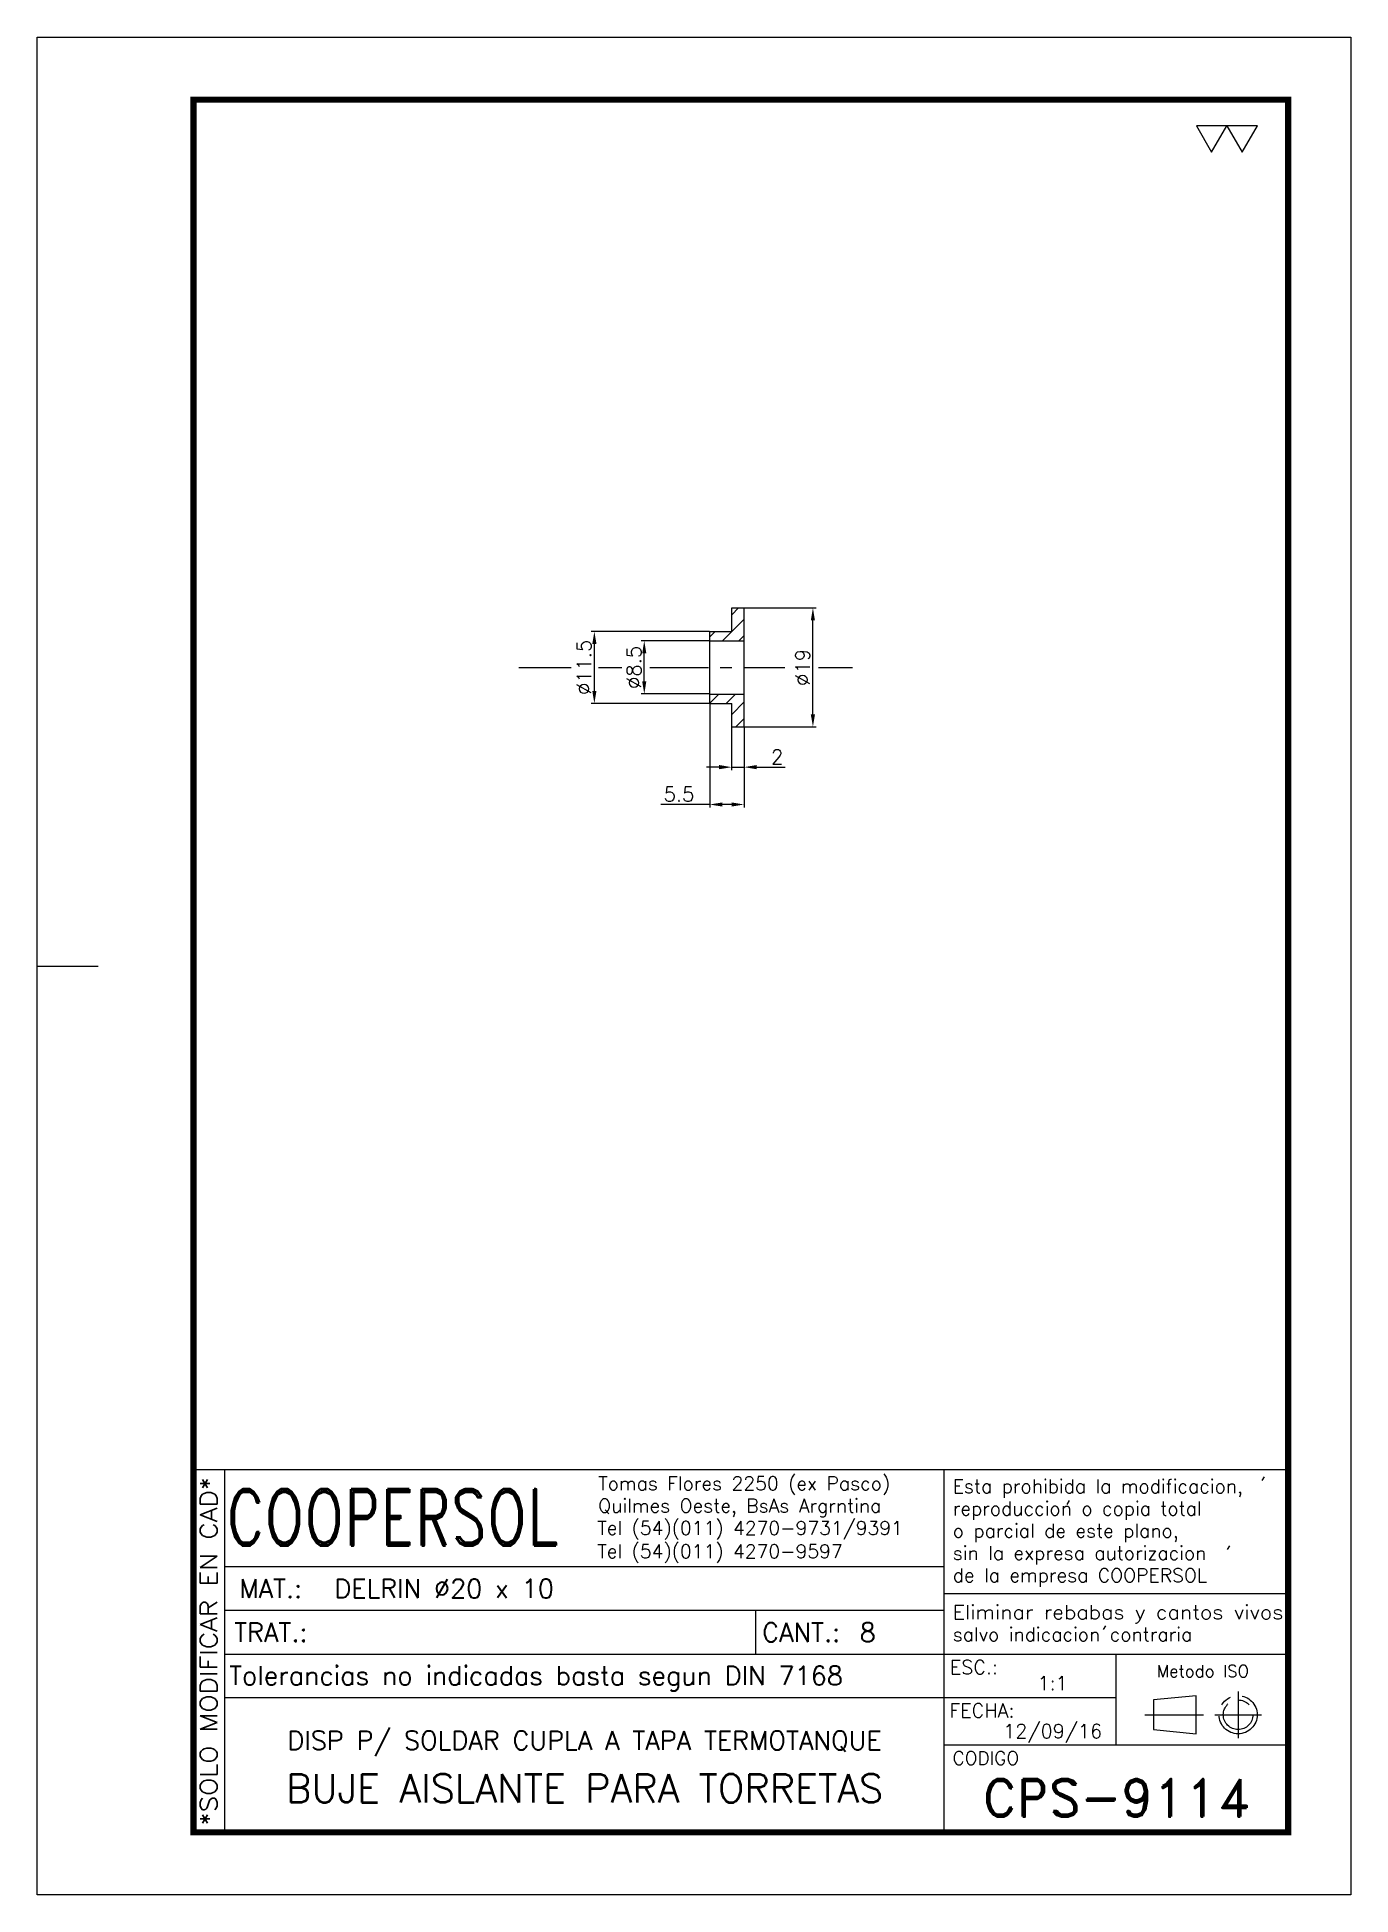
# Model space of a CAD drawing. Extents: x 0 to 210, y 0 to 297.
import ezdxf
from ezdxf.enums import TextEntityAlignment as Align

# ---------------------------------------------------------------- set-up
doc = ezdxf.new("R2010")
doc.units = 0
doc.header["$LTSCALE"] = 7.5
doc.header["$MEASUREMENT"] = 0
doc.linetypes.add('CENTER', pattern=[2, 1.25, -0.25, 0.25, -0.25])
doc.layers.get('0').update_dxf_attribs({"linetype": 'CONTINUOUS'})
doc.layers.get('DEFPOINTS').update_dxf_attribs({"linetype": 'CONTINUOUS'})
for name, color, linetype in [('1', 1, 'CENTER'), ('CL', 1, 'CENTER'), ('CO', 3, 'CONTINUOUS'), ('RY', 5, 'CONTINUOUS')]:
    doc.layers.add(name, color=color, linetype=linetype)
doc.styles.add('ROMAND', font='ROMAND')
doc.styles.add('ROMANS', font='ROMANS.SHX')
doc.dimstyles.new('1', dxfattribs={"dimtxt": 2.3, "dimasz": 2, "dimexe": 0.5, "dimexo": 0.0625, "dimgap": 0.5, "dimtad": 1, "dimdec": 4, "dimdsep": 46, "dimtxsty": 'ROMANS', "dimcen": -2, "dimclrt": 7, "dimadec": 0, "dimazin": 0, "dimtfac": 0.869565, "dimtdec": 4, "dimtmove": 0, "dimatfit": 3, "dimfxl": 1, "dimtolj": 1, "dimarcsym": 0})

# ---------------------------------------------------------------- blocks, each defined once
blk = doc.blocks.new('A4G')
blk.add_line((0, 148.5), (9.75, 148.5))
blk.add_lwpolyline([(0, 297), (210, 297), (210, 0), (0, 0)], close=True)
at = {"const_width": 1}
blk.add_lwpolyline([(25, 287), (200, 287), (200, 10), (25, 10)], close=True, dxfattribs=at)
blk = doc.blocks.new('*D2')
at = {"layer": 'CO', "color": 0, "lineweight": -2}
for p, q in [((111.02, 186.67), (111.02, 179.79)), ((113.02, 186.67), (113.02, 179.79)), ((109.02, 180.29), (107.02, 180.29)), ((111.02, 180.29), (113.02, 180.29)), ((115.02, 180.29), (119.55, 180.29))]:
    blk.add_line(p, q, dxfattribs=at)
at = {"layer": 'CO', "color": 0}
for points in [[(109.02, 180.63), (109.02, 179.96), (111.02, 180.29)], [(115.02, 180.63), (115.02, 179.96), (113.02, 180.29)]]:
    blk.add_solid(points, dxfattribs=at)
at = {"layer": 'DEFPOINTS', "color": 0}
for p in [(111.02, 186.74), (113.02, 186.74), (113.02, 180.29)]:
    blk.add_point(p, dxfattribs=at)
at = {"layer": 'CO', "color": 7, "insert": (118.29, 181.94), "char_height": 2.3, "attachment_point": 5, "style": 'ROMANS'}
blk.add_mtext('\\A1;2', dxfattribs=at)
blk = doc.blocks.new('*D3')
at = {"layer": 'CO', "color": 0, "lineweight": -2}
for p, q in [((107.52, 190.42), (107.52, 173.82)), ((113.02, 186.67), (113.02, 173.82)), ((107.52, 174.32), (99.7, 174.32)), ((111.02, 174.32), (109.52, 174.32))]:
    blk.add_line(p, q, dxfattribs=at)
at = {"layer": 'CO', "color": 0}
for points in [[(109.52, 174.65), (109.52, 173.99), (107.52, 174.32)], [(111.02, 174.65), (111.02, 173.99), (113.02, 174.32)]]:
    blk.add_solid(points, dxfattribs=at)
at = {"layer": 'DEFPOINTS', "color": 0}
for p in [(107.52, 190.49), (113.02, 186.74), (107.52, 174.32)]:
    blk.add_point(p, dxfattribs=at)
at = {"layer": 'CO', "color": 7, "insert": (102.61, 175.97), "char_height": 2.3, "attachment_point": 5, "style": 'ROMANS'}
blk.add_mtext('\\A1;5.5', dxfattribs=at)
blk = doc.blocks.new('*D4')
at = {"layer": 'CO', "color": 0, "lineweight": -2}
for p, q in [((107.46, 200.49), (96.55, 200.49)), ((97.05, 193.99), (97.05, 198.49)), ((107.46, 191.99), (96.55, 191.99))]:
    blk.add_line(p, q, dxfattribs=at)
at = {"layer": 'CO', "color": 0}
for points in [[(96.72, 198.49), (97.38, 198.49), (97.05, 200.49)], [(96.72, 193.99), (97.38, 193.99), (97.05, 191.99)]]:
    blk.add_solid(points, dxfattribs=at)
at = {"layer": 'DEFPOINTS', "color": 0}
for p in [(97.05, 200.49), (107.52, 200.49), (107.52, 191.99)]:
    blk.add_point(p, dxfattribs=at)
at = {"layer": 'CO', "color": 7, "insert": (95.4, 196.24), "char_height": 2.3, "attachment_point": 5, "rotation": 90, "style": 'ROMANS'}
blk.add_mtext('\\A1;%%C8.5', dxfattribs=at)
blk = doc.blocks.new('*D5')
at = {"layer": 'CO', "color": 0, "lineweight": -2}
for p, q in [((107.46, 201.99), (88.57, 201.99)), ((89.07, 192.49), (89.07, 199.99)), ((107.46, 190.49), (88.57, 190.49))]:
    blk.add_line(p, q, dxfattribs=at)
at = {"layer": 'CO', "color": 0}
for points in [[(88.74, 199.99), (89.41, 199.99), (89.07, 201.99)], [(88.74, 192.49), (89.41, 192.49), (89.07, 190.49)]]:
    blk.add_solid(points, dxfattribs=at)
at = {"layer": 'DEFPOINTS', "color": 0}
for p in [(89.07, 201.99), (107.52, 201.99), (107.52, 190.49)]:
    blk.add_point(p, dxfattribs=at)
at = {"layer": 'CO', "color": 7, "insert": (87.42, 196.24), "char_height": 2.3, "attachment_point": 5, "rotation": 90, "style": 'ROMANS'}
blk.add_mtext('\\A1;%%C11.5', dxfattribs=at)
blk = doc.blocks.new('*D6')
at = {"layer": 'CO', "color": 0, "lineweight": -2}
for p, q in [((113.08, 205.74), (124.51, 205.74)), ((124.01, 188.74), (124.01, 203.74)), ((113.08, 186.74), (124.51, 186.74))]:
    blk.add_line(p, q, dxfattribs=at)
at = {"layer": 'CO', "color": 0}
for points in [[(123.67, 203.74), (124.34, 203.74), (124.01, 205.74)], [(123.67, 188.74), (124.34, 188.74), (124.01, 186.74)]]:
    blk.add_solid(points, dxfattribs=at)
at = {"layer": 'DEFPOINTS', "color": 0}
for p in [(113.02, 205.74), (124.01, 205.74), (113.02, 186.74)]:
    blk.add_point(p, dxfattribs=at)
at = {"layer": 'CO', "color": 7, "insert": (122.36, 196.24), "char_height": 2.3, "attachment_point": 5, "rotation": 90, "style": 'ROMANS'}
blk.add_mtext('\\A1;%%C19', dxfattribs=at)
blk = doc.blocks.new('COOPERSOLROT-02')
for p, q in [((0, 58), (175, 58)), ((0, 0), (0, 58)), ((5, 0), (5, 58)), ((120, 0), (120, 58)), ((175, 0), (175, 58)), ((5, 42.5), (120, 42.5)), ((120, 38.19), (175, 38.19)), ((5, 35.5), (120, 35.5)), ((89.89, 28.5), (89.89, 35.5)), ((5, 28.5), (175, 28.5)), ((147.5, 14), (147.5, 28.5)), ((147.5, 21.5), (5, 21.5)), ((120, 14), (175, 14)), ((0, 0), (175, 0))]:
    blk.add_line(p, q)
at = {"color": 1, "linetype": 'CENTER'}
blk.add_line((166.98, 22.51), (166.98, 15.06), dxfattribs=at)
for points in [[(152.09, 18.79), (161.93, 18.79)], [(163.26, 18.79), (170.71, 18.79)]]:
    blk.add_lwpolyline(points, dxfattribs=at)
at = {"layer": '1'}
for points in [[(170.85, 56.26), (171.21, 56.85)], [(139.66, 52.43), (140.02, 53.02)], [(165.28, 45.22), (165.64, 45.81)], [(145.46, 32.42), (145.82, 33.01)]]:
    blk.add_lwpolyline(points, dxfattribs=at)
blk.add_lwpolyline([(160.25, 18.79), (160.25, 21.83), (153.47, 21.16), (153.47, 16.41), (160.25, 15.74)], close=True, dxfattribs=at)
for radius in [3.05, 2.37]:
    blk.add_circle((166.98, 18.79), radius, dxfattribs=at)
at = {"style": 'ROMANS', "width": 0.996387}
blk.add_text('*SOLO MODIFICAR EN CAD*', height=2.7, rotation=90, dxfattribs=at).set_placement((3.77, 1.09), (3.77, 56.81), align=Align.FIT)
at = {"style": 'ROMAND', "width": 0.75}
blk.add_text('COOPERSOL', height=9, dxfattribs=at).set_placement((5.26, 45.85))
at = {"style": 'ROMANS'}
for s, p in [('MAT.:', (7.32, 37.47)), ('TRAT.:', (6.5, 30.47)), ('CANT.:', (90.89, 30.47)), ('Tolerancias no indicadas basta segun DIN 7168', (5.7, 23.56))]:
    blk.add_text(s, height=3, dxfattribs=at).set_placement(p)
for tag, height, style, p in [('CONJUNTO', 2.3, 'ROMANS', (62.5, 17.5)), ('SUBCONJUNTO', 3, 'ROMANS', (62.5, 11.5)), ('DENOMINACION', 4.5, 'ROMANS', (62.5, 4.75)), ('COD-PLA', 6, 'ROMAND', (147.5, 5.5))]:
    blk.add_attdef(tag, text='', height=height, dxfattribs=dict(style=style)).set_placement(p, align=Align.MIDDLE)
at = {"layer": '1', "style": 'ROMANS'}
for s, height, p in [('Tomas Flores 2250 (ex Pasco)', 2.2, (64.69, 54.68)), ('Esta prohibida la modificacion,', 2.2, (121.36, 54.23)), ('Quilmes Oeste, BsAs Argrntina', 2.2, (64.69, 51.12)), ('reproduccion o copia total', 2.2, (121.36, 50.67)), ('Tel (54)(011) 4270-9731/9391', 2.2, (64.55, 47.56)), ('o parcial de este plano,', 2.2, (121.36, 47.11)), ('Tel (54)(011) 4270-9597', 2.2, (64.55, 43.83)), ('sin la expresa autorizacion ', 2.2, (121.36, 43.55)), ('de la empresa COOPERSOL', 2.2, (121.36, 39.99)), ('salvo indicacion contraria', 2.2, (121.36, 30.54)), ('ESC.:', 2.25, (120.89, 25.29)), ('FECHA:', 2.25, (120.81, 18.36)), ('CODIGO', 2.16, (121.33, 10.78))]:
    blk.add_text(s, height=height, dxfattribs=at).set_placement(p)
at = {"layer": '1', "style": 'ROMANS', "width": 0.96139}
blk.add_text('Eliminar rebabas y cantos vivos', height=2.2, dxfattribs=at).set_placement((121.34, 34.1), (174.21, 34.1), align=Align.FIT)
at = {"layer": '1', "style": 'ROMANS'}
blk.add_text('Metodo ISO', height=1.948, dxfattribs=at).set_placement((161.34, 25.77), align=Align.MIDDLE)
for tag, p in [('MAT', (22.51, 37.47)), ('TRAT', (22.51, 30.47)), ('CANT', (106.49, 30.47))]:
    blk.add_attdef(tag, p, '', height=3, dxfattribs=at)
for tag, p in [('ESC', (137.33, 22.73)), ('FECHA', (137.33, 15.06))]:
    blk.add_attdef(tag, text='', height=2.25, dxfattribs=at).set_placement(p, align=Align.CENTER)

msp = doc.modelspace()

# ---------------------------------------------------------------- hatches: boundary and pattern name
at = {"layer": 'RY'}
h = msp.add_hatch(dxfattribs=at)
h.set_pattern_fill('ANSI31', color=256, scale=15, style=0)
h.set_pattern_definition([(45, (20048.0057, -12521.422), (-1.32582521, 1.32582521), [])])
h.paths.add_polyline_path([(111.02138, 190.48563), (111.02138, 186.73563), (113.02138, 186.73563), (113.02138, 191.98563), (107.52138, 191.98563), (107.52138, 190.48563)])
h.paths.add_polyline_path([(113.02138, 200.48563), (113.02138, 205.73563), (111.02138, 205.73563), (111.02138, 201.98563), (107.52138, 201.98563), (107.52138, 200.48563)])

# ---------------------------------------------------------------- linework, layer by layer
for p, q in [((111.02138, 205.73563), (113.02138, 205.73563)), ((111.02138, 201.98563), (111.02138, 205.73563)), ((113.02138, 186.73563), (113.02138, 205.73563)), ((107.52138, 190.48563), (107.52138, 201.98563)), ((107.52138, 201.98563), (111.02138, 201.98563)), ((107.52138, 200.48563), (113.02138, 200.48563)), ((107.52138, 191.98563), (113.02138, 191.98563)), ((107.52138, 190.48563), (111.02138, 190.48563)), ((111.02138, 186.73563), (111.02138, 190.48563)), ((111.02138, 186.73563), (113.02138, 186.73563))]:
    msp.add_line(p, q)
at = {"layer": 'CL'}
for p, q in [((77.0063, 196.23563), (85.3746, 196.23563)), ((89.75337, 196.23563), (93.45099, 196.23563)), ((97.92706, 196.23563), (119.52897, 196.23563)), ((124.88079, 196.23563), (130.32992, 196.23563))]:
    msp.add_line(p, q, dxfattribs=at)
at = {"layer": 'CO'}
for points in [[(187.74912, 278.60654), (190.19327, 282.83994), (185.30497, 282.83994)], [(192.63743, 278.60654), (195.08158, 282.83994), (190.19327, 282.83994)]]:
    msp.add_lwpolyline(points, close=True, dxfattribs=at)

# ---------------------------------------------------------------- block references
msp.add_blockref('A4G', (0, 0))
ref = msp.add_blockref('COOPERSOLROT-02', (25, 10))
ref.add_attrib('COD-PLA', 'CPS-9114', dxfattribs={"height": 6, "style": 'ROMAND'}).set_placement((172.5, 15.5), align=Align.MIDDLE)
ref.add_attrib('FECHA', '12/09/16', dxfattribs={"layer": '1', "height": 2.25, "style": 'ROMANS'}).set_placement((162.33468, 25.061), align=Align.CENTER)
ref.add_attrib('MAT', 'DELRIN %%c20 x 10', (47.50529, 47.46815), dxfattribs={"layer": '1', "height": 3, "style": 'ROMANS'})
ref.add_attrib('ESC', '1:1', dxfattribs={"layer": '1', "height": 2.25, "style": 'ROMANS'}).set_placement((162.33468, 32.72855), align=Align.CENTER)
ref.add_attrib('CANT', '8', (131.49059, 40.46815), dxfattribs={"layer": '1', "height": 3, "style": 'ROMANS'})
ref.add_attrib('DENOMINACION', 'BUJE AISLANTE PARA TORRETAS', dxfattribs={"height": 4.5, "style": 'ROMANS'}).set_placement((87.5, 17.03781), align=Align.MIDDLE)
ref.add_attrib('SUBCONJUNTO', 'DISP P/ SOLDAR CUPLA A TAPA TERMOTANQUE', dxfattribs={"height": 3, "style": 'ROMANS'}).set_placement((87.5, 24.47785), align=Align.MIDDLE)

# ---------------------------------------------------------------- dimensions: what is measured, and where the dimension line sits
for base, p1, p2, picture, middle in [((124.00504, 205.73563), (113.02138, 186.73563), (113.02138, 205.73563), '*D6', (122.35504, 196.23563)), ((89.07223, 201.98563), (107.52138, 190.48563), (107.52138, 201.98563), '*D5', (87.42223, 196.23563)), ((97.05131, 200.48563), (107.52138, 191.98563), (107.52138, 200.48563), '*D4', (95.40131, 196.23563))]:
    dim = msp.add_linear_dim(base=base, p1=p1, p2=p2, angle=90, text='%%C<>', dimstyle='1', dxfattribs=at)
    dim.commit()
    dim.dimension.update_dxf_attribs({"geometry": picture, "text_midpoint": middle})
for base, p1, p2, picture, middle in [((107.52138, 174.31903), (113.02138, 186.73563), (107.52138, 190.48563), '*D3', (102.61185, 175.96903)), ((113.02138, 180.2949), (111.02138, 186.73563), (113.02138, 186.73563), '*D2', (118.28804, 181.9449))]:
    dim = msp.add_linear_dim(base=base, p1=p1, p2=p2, dimstyle='1', dxfattribs=at)
    dim.commit()
    dim.dimension.update_dxf_attribs({"geometry": picture, "text_midpoint": middle})

doc.saveas('drawing.dxf')
